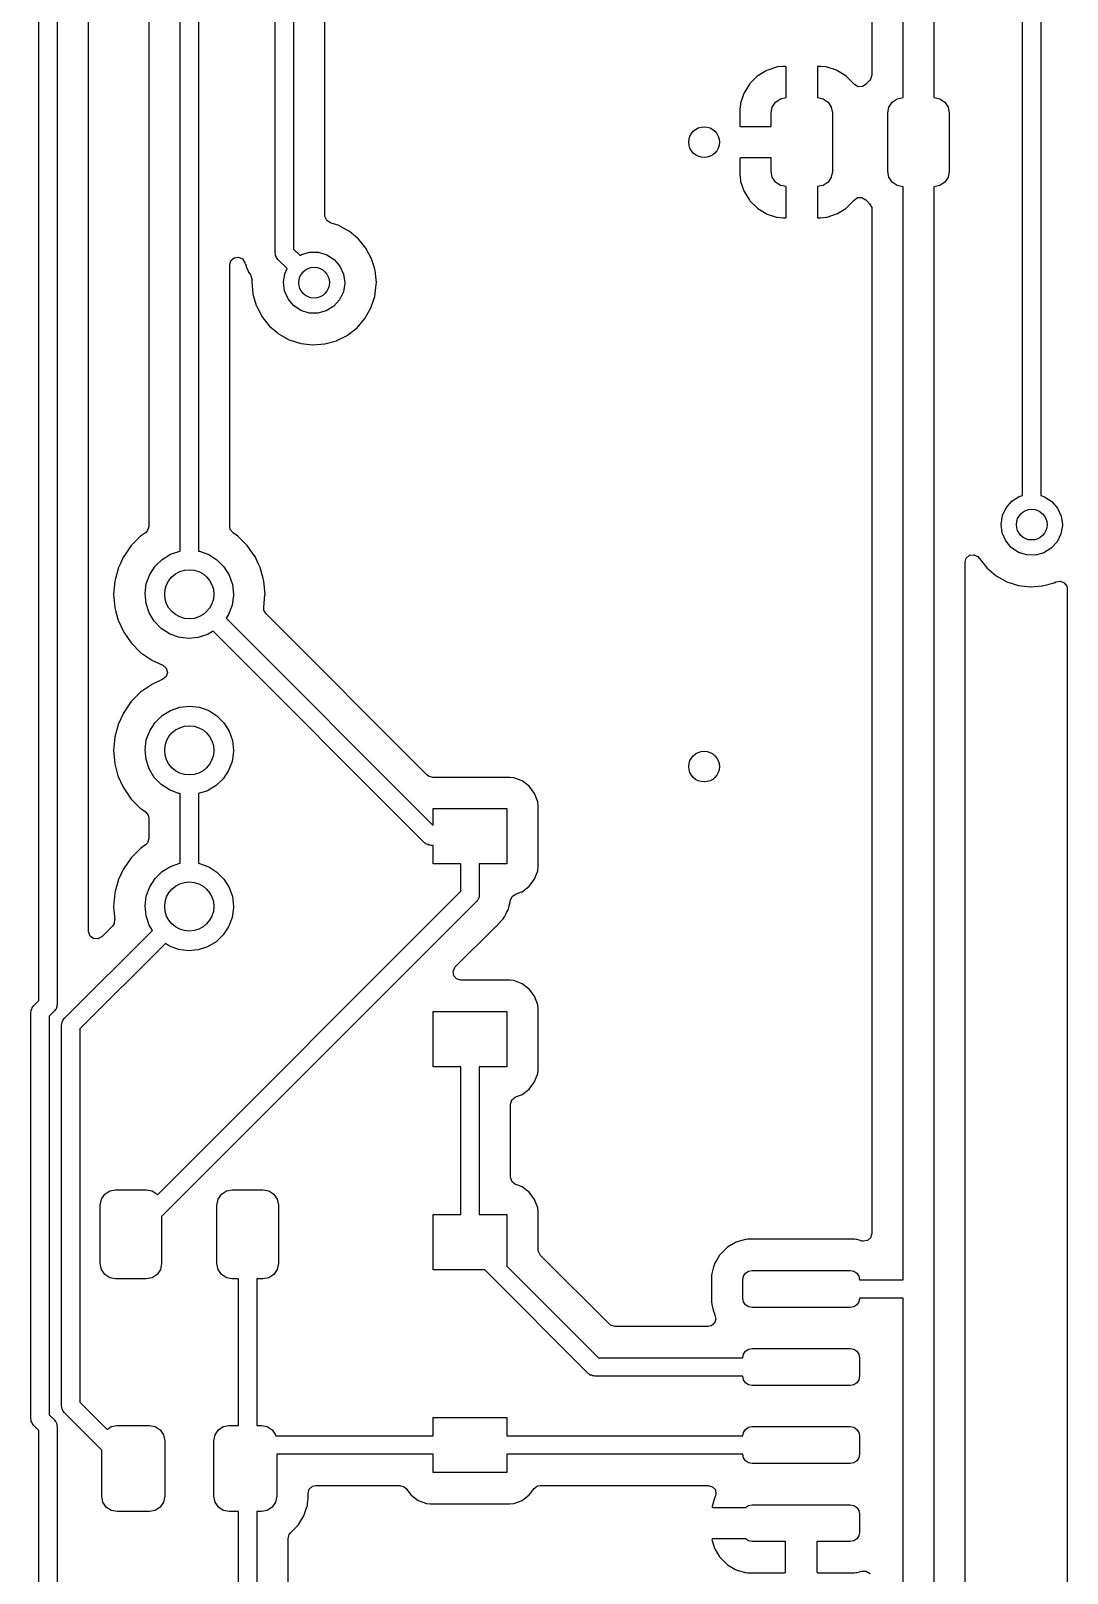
# Model space of a CAD drawing. Extents: x 41 to 172, y -227 to -42.
# Drawn here: x 90 to 106.88, y -154.09 to -129 of the extents above; entities that cross this region are included whole.
import ezdxf

# ---------------------------------------------------------------- set-up
doc = ezdxf.new("R2010")
doc.units = 0
doc.layers.add('BLACK', color=7, linetype='CONTINUOUS')

msp = doc.modelspace()

# ---------------------------------------------------------------- linework, layer by layer
at = {"layer": 'BLACK', "linetype": 'CONTINUOUS'}
for p, q in [((91.9245, -109.907), (91.9245, -137.062)), ((92.433, -137.462), (92.433, -109.87)), ((92.733, -109.932), (92.733, -137.463)), ((104.705, -119.632), (104.705, -130.085)), ((93.9824, -132.613), (93.9824, -121.641)), ((94.2824, -121.703), (94.2824, -132.551)), ((104.205, -130.085), (104.205, -122.578)), ((94.7909, -132.002), (94.7909, -125.452)), ((90.134, -144.776), (90.134, -125.69)), ((90.434, -125.698), (90.434, -144.839)), ((106.149, -136.561), (106.149, -125.538)), ((106.449, -125.476), (106.449, -136.561)), ((90.9425, -143.651), (90.9425, -126.059)), ((103.697, -127.139), (103.697, -129.719)), ((101.837, -129.733), (101.826, -129.742)), ((101.975, -129.648), (101.837, -129.733)), ((101.988, -129.642), (101.975, -129.648)), ((102.142, -129.59), (101.988, -129.642)), ((102.156, -129.587), (102.142, -129.59)), ((102.251, -129.577), (102.156, -129.587)), ((102.258, -129.577), (102.251, -129.577)), ((102.287, -129.577), (102.258, -129.577)), ((102.295, -129.579), (102.287, -129.577)), ((102.297, -129.58), (102.295, -129.579)), ((102.301, -129.595), (102.297, -129.58)), ((102.301, -130.086), (102.301, -129.595)), ((102.811, -129.583), (102.809, -129.591)), ((102.809, -129.591), (102.809, -130.086)), ((102.812, -129.581), (102.811, -129.583)), ((102.827, -129.577), (102.812, -129.581)), ((102.852, -129.577), (102.827, -129.577)), ((102.859, -129.577), (102.852, -129.577)), ((102.953, -129.587), (102.859, -129.577)), ((102.966, -129.59), (102.953, -129.587)), ((103.121, -129.641), (102.966, -129.59)), ((103.134, -129.647), (103.121, -129.641)), ((103.272, -129.732), (103.134, -129.647)), ((103.283, -129.741), (103.272, -129.732)), ((103.697, -129.719), (103.676, -129.787)), ((101.702, -129.868), (101.617, -130.006)), ((101.711, -129.857), (101.702, -129.868)), ((101.826, -129.742), (101.711, -129.857)), ((103.398, -129.856), (103.283, -129.741)), ((103.406, -129.866), (103.398, -129.856)), ((103.413, -129.874), (103.406, -129.866)), ((103.475, -129.91), (103.413, -129.874)), ((103.546, -129.907), (103.475, -129.91)), ((103.603, -129.866), (103.546, -129.907)), ((103.606, -129.862), (103.603, -129.866)), ((103.66, -129.808), (103.606, -129.862)), ((103.676, -129.787), (103.66, -129.808)), ((101.557, -130.187), (101.547, -130.281)), ((101.56, -130.174), (101.557, -130.187)), ((101.611, -130.019), (101.56, -130.174)), ((101.617, -130.006), (101.611, -130.019)), ((102.074, -130.239), (102.128, -130.158)), ((102.128, -130.158), (102.209, -130.104)), ((102.209, -130.104), (102.301, -130.086)), ((102.809, -130.086), (102.901, -130.104)), ((102.901, -130.104), (102.982, -130.158)), ((102.982, -130.158), (103.036, -130.239)), ((103.974, -130.239), (104.028, -130.158)), ((104.028, -130.158), (104.109, -130.104)), ((104.109, -130.104), (104.205, -130.085)), ((104.705, -130.085), (104.801, -130.104)), ((104.801, -130.104), (104.882, -130.158)), ((104.882, -130.158), (104.936, -130.239)), ((101.547, -130.281), (101.547, -130.288)), ((101.547, -130.288), (101.547, -130.538)), ((102.055, -130.335), (102.074, -130.239)), ((102.055, -130.556), (102.055, -130.335)), ((103.036, -130.239), (103.055, -130.335)), ((103.055, -130.335), (103.055, -131.285)), ((103.955, -130.335), (103.974, -130.239)), ((103.955, -131.285), (103.955, -130.335)), ((104.936, -130.239), (104.955, -130.335)), ((104.955, -130.335), (104.955, -131.285)), ((101.547, -130.538), (101.551, -130.553)), ((101.551, -130.553), (101.553, -130.554)), ((101.553, -130.554), (101.561, -130.556)), ((101.561, -130.556), (102.055, -130.556)), ((101.549, -131.07), (101.547, -131.078)), ((101.547, -131.078), (101.547, -131.332)), ((101.55, -131.068), (101.549, -131.07)), ((101.565, -131.064), (101.55, -131.068)), ((102.055, -131.064), (101.565, -131.064)), ((102.055, -131.285), (102.055, -131.064)), ((101.547, -131.332), (101.547, -131.339)), ((101.547, -131.339), (101.557, -131.434)), ((101.557, -131.434), (101.56, -131.448)), ((101.56, -131.448), (101.612, -131.602)), ((102.074, -131.381), (102.055, -131.285)), ((102.128, -131.462), (102.074, -131.381)), ((102.209, -131.516), (102.128, -131.462)), ((102.982, -131.462), (102.901, -131.516)), ((103.036, -131.381), (102.982, -131.462)), ((103.055, -131.285), (103.036, -131.381)), ((103.974, -131.381), (103.955, -131.285)), ((104.028, -131.462), (103.974, -131.381)), ((104.109, -131.516), (104.028, -131.462)), ((104.882, -131.462), (104.801, -131.516)), ((104.936, -131.381), (104.882, -131.462)), ((104.955, -131.285), (104.936, -131.381)), ((101.612, -131.602), (101.618, -131.615)), ((101.618, -131.615), (101.703, -131.753)), ((102.301, -131.534), (102.209, -131.516)), ((102.301, -132.029), (102.301, -131.534)), ((102.901, -131.516), (102.809, -131.534)), ((102.809, -131.534), (102.809, -132.025)), ((103.406, -131.754), (103.464, -131.713)), ((103.464, -131.713), (103.535, -131.71)), ((103.535, -131.71), (103.596, -131.746)), ((104.205, -131.535), (104.109, -131.516)), ((104.205, -149.319), (104.205, -131.535)), ((104.801, -131.516), (104.705, -131.535)), ((104.705, -131.535), (104.705, -156.755)), ((101.703, -131.753), (101.712, -131.764)), ((101.712, -131.764), (101.827, -131.879)), ((101.827, -131.879), (101.838, -131.888)), ((101.838, -131.888), (101.976, -131.973)), ((101.976, -131.973), (101.989, -131.979)), ((101.989, -131.979), (102.144, -132.03)), ((102.968, -132.03), (103.122, -131.978)), ((103.122, -131.978), (103.135, -131.972)), ((103.135, -131.972), (103.273, -131.887)), ((103.273, -131.887), (103.284, -131.878)), ((103.284, -131.878), (103.399, -131.763)), ((103.399, -131.763), (103.406, -131.754)), ((103.596, -131.746), (103.603, -131.753)), ((103.603, -131.753), (103.607, -131.759)), ((103.607, -131.759), (103.612, -131.765)), ((103.612, -131.765), (103.66, -131.812)), ((103.66, -131.812), (103.694, -131.875)), ((103.694, -131.875), (103.697, -131.901)), ((103.697, -131.901), (103.697, -148.568)), ((94.7919, -132.018), (94.7909, -132.002)), ((94.8205, -132.083), (94.7919, -132.018)), ((94.8796, -132.122), (94.8205, -132.083)), ((94.9082, -132.131), (94.8796, -132.122)), ((95.0077, -132.162), (94.9082, -132.131)), ((95.1817, -132.256), (95.0077, -132.162)), ((102.144, -132.03), (102.157, -132.033)), ((102.157, -132.033), (102.251, -132.043)), ((102.251, -132.043), (102.258, -132.043)), ((102.258, -132.043), (102.283, -132.043)), ((102.283, -132.043), (102.298, -132.039)), ((102.298, -132.039), (102.299, -132.037)), ((102.299, -132.037), (102.301, -132.029)), ((102.809, -132.025), (102.813, -132.04)), ((102.813, -132.04), (102.815, -132.041)), ((102.815, -132.041), (102.823, -132.043)), ((102.823, -132.043), (102.852, -132.043)), ((102.852, -132.043), (102.859, -132.043)), ((102.859, -132.043), (102.954, -132.033)), ((102.954, -132.033), (102.968, -132.03)), ((95.1864, -132.26), (95.1817, -132.256)), ((95.291, -132.346), (95.1864, -132.26)), ((95.1864, -132.26), (95.1864, -132.26)), ((95.3341, -132.382), (95.291, -132.346)), ((95.338, -132.387), (95.3341, -132.382)), ((95.3706, -132.427), (95.338, -132.387)), ((95.338, -132.387), (95.338, -132.387)), ((95.4591, -132.535), (95.3706, -132.427)), ((93.2415, -132.806), (93.2615, -132.738)), ((93.2615, -132.738), (93.3152, -132.691)), ((93.3152, -132.691), (93.3854, -132.681)), ((93.3854, -132.681), (93.45, -132.711)), ((93.45, -132.711), (93.4889, -132.774)), ((93.9875, -132.632), (93.9824, -132.613)), ((93.9875, -132.652), (93.9875, -132.632)), ((93.9974, -132.669), (93.9875, -132.652)), ((94.0025, -132.688), (93.9974, -132.669)), ((94.0165, -132.702), (94.0025, -132.688)), ((94.0263, -132.719), (94.0165, -132.702)), ((94.1751, -132.868), (94.0263, -132.719)), ((94.2824, -132.551), (94.3862, -132.655)), ((94.3862, -132.655), (94.4108, -132.64)), ((94.4108, -132.64), (94.5471, -132.601)), ((94.5471, -132.601), (94.6889, -132.601)), ((94.6889, -132.601), (94.8247, -132.642)), ((94.8247, -132.642), (94.9437, -132.719)), ((94.9437, -132.719), (95.0362, -132.827)), ((95.5519, -132.71), (95.4591, -132.535)), ((95.5756, -132.788), (95.5519, -132.71)), ((93.2415, -137.062), (93.2415, -132.806)), ((93.4889, -132.774), (93.4895, -132.778)), ((93.4895, -132.778), (93.4924, -132.786)), ((93.4924, -132.786), (93.4924, -132.786)), ((93.4924, -132.786), (93.5065, -132.821)), ((93.5065, -132.821), (93.5104, -132.833)), ((93.5104, -132.833), (93.5233, -132.877)), ((93.5233, -132.877), (93.5342, -132.895)), ((93.5342, -132.895), (93.5429, -132.913)), ((93.5429, -132.913), (93.5508, -132.933)), ((93.5508, -132.933), (93.5779, -132.971)), ((93.5779, -132.971), (93.5844, -132.98)), ((93.5844, -132.98), (93.5871, -132.985)), ((93.5871, -132.985), (93.6045, -133.054)), ((94.115, -133.09), (94.1368, -132.95)), ((94.1368, -132.95), (94.1751, -132.868)), ((95.0362, -132.827), (95.0949, -132.956)), ((95.0949, -132.956), (95.115, -133.096)), ((95.6024, -132.877), (95.5756, -132.788)), ((95.6091, -132.899), (95.6024, -132.877)), ((95.6284, -133.096), (95.6091, -132.899)), ((93.6024, -133.076), (93.6017, -133.082)), ((93.6017, -133.082), (93.6022, -133.088)), ((93.6022, -133.088), (93.6177, -133.272)), ((93.6038, -133.063), (93.6024, -133.076)), ((93.6024, -133.076), (93.6024, -133.076)), ((93.6045, -133.054), (93.6038, -133.063)), ((94.1334, -133.23), (94.115, -133.09)), ((94.1905, -133.36), (94.1334, -133.23)), ((95.0913, -133.248), (95.0295, -133.376)), ((95.1149, -133.108), (95.0913, -133.248)), ((95.115, -133.096), (95.1149, -133.108)), ((95.6032, -133.321), (95.628, -133.124)), ((95.628, -133.124), (95.6284, -133.096)), ((93.6177, -133.272), (93.6183, -133.279)), ((93.6183, -133.279), (93.62, -133.285)), ((93.62, -133.285), (93.6509, -133.393)), ((93.6509, -133.393), (93.6728, -133.469)), ((93.6728, -133.469), (93.6756, -133.475)), ((93.6756, -133.475), (93.7452, -133.61)), ((94.2817, -133.469), (94.1905, -133.36)), ((94.3997, -133.547), (94.2817, -133.469)), ((94.9344, -133.481), (94.8136, -133.555)), ((95.0295, -133.376), (94.9344, -133.481)), ((95.5408, -133.508), (95.6032, -133.321)), ((93.7452, -133.61), (93.7632, -133.645)), ((93.7632, -133.645), (93.886, -133.8)), ((94.5351, -133.59), (94.3997, -133.547)), ((94.6768, -133.592), (94.5351, -133.59)), ((94.8136, -133.555), (94.6768, -133.592)), ((95.3138, -133.83), (95.4431, -133.68)), ((95.4431, -133.68), (95.5408, -133.508)), ((93.886, -133.8), (93.8907, -133.804)), ((93.8907, -133.804), (93.8907, -133.804)), ((93.8907, -133.804), (94.0123, -133.907)), ((94.0123, -133.907), (94.0366, -133.928)), ((94.0366, -133.928), (94.2093, -134.025)), ((94.987, -134.038), (95.1525, -133.954)), ((95.1525, -133.954), (95.158, -133.952)), ((95.1525, -133.954), (95.1525, -133.954)), ((95.158, -133.952), (95.3138, -133.83)), ((94.2093, -134.025), (94.3974, -134.086)), ((94.3974, -134.086), (94.5938, -134.109)), ((94.5938, -134.109), (94.5999, -134.109)), ((94.5999, -134.109), (94.7848, -134.094)), ((94.5999, -134.109), (94.5999, -134.109)), ((94.7848, -134.094), (94.7848, -134.094)), ((94.7848, -134.094), (94.791, -134.094)), ((94.791, -134.094), (94.9815, -134.041)), ((94.9815, -134.041), (94.987, -134.038)), ((94.987, -134.038), (94.987, -134.038)), ((105.821, -136.887), (105.881, -136.758)), ((105.881, -136.758), (105.975, -136.652)), ((105.975, -136.652), (106.095, -136.577)), ((106.095, -136.577), (106.149, -136.561)), ((106.449, -136.561), (106.509, -136.579)), ((106.509, -136.579), (106.628, -136.656)), ((106.628, -136.656), (106.72, -136.764)), ((105.799, -137.027), (105.821, -136.887)), ((106.72, -136.764), (106.779, -136.893)), ((106.779, -136.893), (106.799, -137.033)), ((91.7903, -137.221), (91.6383, -137.373)), ((91.8708, -137.165), (91.7903, -137.221)), ((91.9045, -137.13), (91.8708, -137.165)), ((91.9245, -137.062), (91.9045, -137.13)), ((93.2509, -137.11), (93.2415, -137.062)), ((93.2952, -137.165), (93.2509, -137.11)), ((93.3757, -137.221), (93.2952, -137.165)), ((93.5277, -137.373), (93.3757, -137.221)), ((105.817, -137.167), (105.799, -137.027)), ((105.875, -137.297), (105.817, -137.167)), ((106.775, -137.185), (106.714, -137.313)), ((106.799, -137.045), (106.775, -137.185)), ((106.799, -137.033), (106.799, -137.045)), ((91.6383, -137.373), (91.515, -137.549)), ((92.1397, -137.599), (92.2764, -137.515)), ((92.2764, -137.515), (92.4284, -137.463)), ((92.4284, -137.463), (92.433, -137.462)), ((92.733, -137.463), (92.7474, -137.465)), ((92.7474, -137.465), (92.8986, -137.519)), ((93.651, -137.549), (93.5277, -137.373)), ((105.966, -137.406), (105.875, -137.297)), ((106.084, -137.484), (105.966, -137.406)), ((106.219, -137.527), (106.084, -137.484)), ((106.498, -137.492), (106.361, -137.529)), ((106.618, -137.418), (106.498, -137.492)), ((106.714, -137.313), (106.618, -137.418)), ((91.4228, -137.75), (91.3805, -137.907)), ((91.4242, -137.744), (91.4228, -137.75)), ((91.4228, -137.75), (91.4228, -137.75)), ((91.4609, -137.665), (91.4242, -137.744)), ((91.5127, -137.554), (91.4609, -137.665)), ((91.515, -137.549), (91.5127, -137.554)), ((91.5127, -137.554), (91.5127, -137.554)), ((91.9381, -137.846), (92.025, -137.711)), ((92.025, -137.711), (92.1397, -137.599)), ((92.8986, -137.519), (93.0342, -137.605)), ((93.0342, -137.605), (93.1473, -137.719)), ((93.1473, -137.719), (93.2323, -137.855)), ((93.6533, -137.554), (93.651, -137.549)), ((93.7051, -137.665), (93.6533, -137.554)), ((93.6533, -137.554), (93.6533, -137.554)), ((93.7418, -137.744), (93.7051, -137.665)), ((93.7432, -137.75), (93.7418, -137.744)), ((93.7855, -137.907), (93.7432, -137.75)), ((93.7432, -137.75), (93.7432, -137.75)), ((105.213, -137.646), (105.234, -137.578)), ((105.213, -156.389), (105.213, -137.646)), ((105.234, -137.578), (105.287, -137.532)), ((105.287, -137.532), (105.357, -137.522)), ((105.357, -137.522), (105.422, -137.551)), ((105.422, -137.551), (105.445, -137.577)), ((105.445, -137.577), (105.447, -137.582)), ((105.447, -137.582), (105.57, -137.737)), ((105.57, -137.737), (105.721, -137.865)), ((106.361, -137.529), (106.219, -137.527)), ((91.3685, -137.952), (91.3498, -138.166)), ((91.3805, -137.907), (91.3685, -137.952)), ((91.8631, -138.156), (91.8832, -137.997)), ((91.8832, -137.997), (91.9381, -137.846)), ((93.2323, -137.855), (93.2851, -138.006)), ((93.2851, -138.006), (93.303, -138.166)), ((93.7975, -137.952), (93.7855, -137.907)), ((93.8162, -138.166), (93.7975, -137.952)), ((105.721, -137.865), (105.893, -137.962)), ((105.893, -137.962), (106.081, -138.023)), ((106.475, -138.031), (106.665, -137.978)), ((106.665, -137.978), (106.694, -137.964)), ((106.694, -137.964), (106.764, -137.951)), ((106.764, -137.951), (106.829, -137.978)), ((106.829, -137.978), (106.87, -138.036)), ((91.3498, -138.166), (91.3685, -138.38)), ((91.8787, -138.316), (91.8631, -138.156)), ((93.3027, -138.186), (93.2804, -138.345)), ((93.303, -138.166), (93.3027, -138.186)), ((93.7975, -138.38), (93.8157, -138.171)), ((93.8157, -138.171), (93.8162, -138.166)), ((106.081, -138.023), (106.278, -138.046)), ((106.278, -138.046), (106.284, -138.046)), ((106.284, -138.046), (106.469, -138.031)), ((106.284, -138.046), (106.284, -138.046)), ((106.469, -138.031), (106.469, -138.031)), ((106.469, -138.031), (106.475, -138.031)), ((106.87, -138.036), (106.876, -138.076)), ((106.876, -138.076), (106.876, -156.389)), ((91.3685, -138.38), (91.37, -138.385)), ((91.37, -138.385), (91.37, -138.385)), ((91.37, -138.385), (91.3884, -138.454)), ((91.3884, -138.454), (91.4242, -138.588)), ((91.9294, -138.468), (91.8787, -138.316)), ((92.0126, -138.605), (91.9294, -138.468)), ((93.2234, -138.495), (93.1838, -138.555)), ((93.2804, -138.345), (93.2234, -138.495)), ((93.7982, -138.38), (93.7975, -138.38)), ((93.799, -138.423), (93.7982, -138.38)), ((93.8331, -138.485), (93.799, -138.423)), ((96.4569, -141.109), (93.8331, -138.485)), ((91.4242, -138.588), (91.515, -138.783)), ((92.1241, -138.721), (92.0126, -138.605)), ((92.2584, -138.809), (92.1241, -138.721)), ((92.972, -138.767), (92.8804, -138.822)), ((96.4149, -142.21), (92.972, -138.767)), ((93.1838, -138.555), (96.555, -141.926)), ((91.515, -138.783), (91.6383, -138.959)), ((91.6383, -138.959), (91.7903, -139.111)), ((92.4088, -138.865), (92.2584, -138.809)), ((92.5679, -138.886), (92.4088, -138.865)), ((92.7278, -138.871), (92.5679, -138.886)), ((92.8804, -138.822), (92.7278, -138.871)), ((91.7903, -139.111), (91.9664, -139.234)), ((91.9664, -139.234), (91.9714, -139.236)), ((91.9714, -139.236), (91.9714, -139.236)), ((91.9714, -139.236), (92.1548, -139.322)), ((92.1548, -139.322), (92.208, -139.369)), ((92.207, -139.505), (92.1548, -139.55)), ((92.2275, -139.437), (92.207, -139.505)), ((92.208, -139.369), (92.2275, -139.437)), ((91.7903, -139.761), (91.6383, -139.913)), ((91.9664, -139.638), (91.7903, -139.761)), ((91.9714, -139.636), (91.9664, -139.638)), ((92.1548, -139.55), (91.9714, -139.636)), ((91.9714, -139.636), (91.9714, -139.636)), ((91.6383, -139.913), (91.515, -140.089)), ((92.2764, -140.055), (92.4284, -140.003)), ((92.4284, -140.003), (92.588, -139.986)), ((92.588, -139.986), (92.7474, -140.005)), ((92.7474, -140.005), (92.8986, -140.059)), ((91.5104, -140.099), (91.4242, -140.284)), ((91.5127, -140.094), (91.5104, -140.099)), ((91.515, -140.089), (91.5127, -140.094)), ((91.5127, -140.094), (91.5127, -140.094)), ((91.9381, -140.386), (92.025, -140.251)), ((92.025, -140.251), (92.1397, -140.139)), ((92.1397, -140.139), (92.2764, -140.055)), ((92.8986, -140.059), (93.0342, -140.145)), ((93.0342, -140.145), (93.1473, -140.259)), ((93.1473, -140.259), (93.2323, -140.395)), ((91.3685, -140.492), (91.3498, -140.706)), ((91.3705, -140.484), (91.3685, -140.492)), ((91.4228, -140.29), (91.3705, -140.484)), ((91.4242, -140.284), (91.4228, -140.29)), ((91.4228, -140.29), (91.4228, -140.29)), ((91.8832, -140.537), (91.9381, -140.386)), ((93.2323, -140.395), (93.2851, -140.546)), ((91.3498, -140.706), (91.3685, -140.92)), ((91.8631, -140.696), (91.8832, -140.537)), ((91.8787, -140.856), (91.8631, -140.696)), ((93.3027, -140.726), (93.2804, -140.885)), ((93.2851, -140.546), (93.303, -140.706)), ((93.303, -140.706), (93.3027, -140.726)), ((91.3685, -140.92), (91.37, -140.925)), ((91.37, -140.925), (91.37, -140.925)), ((91.37, -140.925), (91.4217, -141.119)), ((91.9294, -141.008), (91.8787, -140.856)), ((92.0126, -141.145), (91.9294, -141.008)), ((93.2804, -140.885), (93.2234, -141.035)), ((91.4217, -141.119), (91.4242, -141.128)), ((91.4242, -141.128), (91.4265, -141.133)), ((91.4265, -141.133), (91.4265, -141.133)), ((91.4265, -141.133), (91.5023, -141.295)), ((92.1241, -141.261), (92.0126, -141.145)), ((92.2584, -141.349), (92.1241, -141.261)), ((93.1346, -141.169), (93.0183, -141.28)), ((93.2234, -141.035), (93.1346, -141.169)), ((96.4778, -141.125), (96.4569, -141.109)), ((96.5459, -141.145), (96.4778, -141.125)), ((97.8031, -141.145), (96.5459, -141.145)), ((97.8653, -141.152), (97.8031, -141.145)), ((98.0017, -141.203), (97.8653, -141.152)), ((98.1183, -141.291), (98.0017, -141.203)), ((91.5023, -141.295), (91.515, -141.323)), ((91.515, -141.323), (91.6383, -141.499)), ((91.6383, -141.499), (91.7903, -141.651)), ((92.4088, -141.405), (92.2584, -141.349)), ((92.433, -141.408), (92.4088, -141.405)), ((92.433, -142.542), (92.433, -141.408)), ((92.8804, -141.362), (92.733, -141.41)), ((92.733, -141.41), (92.733, -142.543)), ((93.0183, -141.28), (92.8804, -141.362)), ((98.2056, -141.407), (98.1183, -141.291)), ((98.2567, -141.544), (98.2056, -141.407)), ((91.7903, -141.651), (91.8091, -141.664)), ((91.8091, -141.664), (91.8708, -141.707)), ((91.8708, -141.707), (91.9151, -141.762)), ((91.9151, -141.762), (91.9245, -141.81)), ((96.555, -141.926), (96.555, -141.654)), ((96.555, -141.654), (97.755, -141.654)), ((97.755, -141.654), (97.755, -142.554)), ((98.2635, -141.606), (98.2567, -141.544)), ((98.2635, -142.602), (98.2635, -141.606)), ((91.9245, -141.81), (91.9245, -142.142)), ((91.8708, -142.245), (91.7903, -142.301)), ((91.9045, -142.21), (91.8708, -142.245)), ((91.9245, -142.142), (91.9045, -142.21)), ((96.432, -142.22), (96.4149, -142.21)), ((96.446, -142.234), (96.432, -142.22)), ((96.4651, -142.239), (96.446, -142.234)), ((96.4822, -142.249), (96.4651, -142.239)), ((96.5019, -142.249), (96.4822, -142.249)), ((96.521, -142.254), (96.5019, -142.249)), ((96.555, -142.254), (96.521, -142.254)), ((96.555, -142.554), (96.555, -142.254)), ((91.6383, -142.453), (91.515, -142.629)), ((91.7903, -142.301), (91.6383, -142.453)), ((91.5127, -142.634), (91.4271, -142.818)), ((91.515, -142.629), (91.5127, -142.634)), ((91.5127, -142.634), (91.5127, -142.634)), ((92.025, -142.791), (92.1397, -142.679)), ((92.1397, -142.679), (92.2764, -142.595)), ((92.2764, -142.595), (92.4284, -142.543)), ((92.4284, -142.543), (92.433, -142.542)), ((92.733, -142.543), (92.7474, -142.545)), ((92.7474, -142.545), (92.8986, -142.599)), ((92.8986, -142.599), (93.0342, -142.685)), ((93.0342, -142.685), (93.1473, -142.799)), ((97.005, -142.554), (96.555, -142.554)), ((97.005, -142.996), (97.005, -142.554)), ((97.755, -142.554), (97.305, -142.554)), ((97.305, -142.554), (97.305, -143.058)), ((98.2056, -142.801), (98.2567, -142.664)), ((98.2567, -142.664), (98.2635, -142.602)), ((91.3685, -143.032), (91.3498, -143.246)), ((91.3784, -142.995), (91.3685, -143.032)), ((91.4228, -142.83), (91.3784, -142.995)), ((91.4242, -142.824), (91.4228, -142.83)), ((91.4228, -142.83), (91.4228, -142.83)), ((91.4271, -142.818), (91.4242, -142.824)), ((91.8832, -143.077), (91.9381, -142.926)), ((91.9381, -142.926), (92.025, -142.791)), ((92.0649, -147.936), (97.005, -142.996)), ((93.1473, -142.799), (93.2323, -142.935)), ((93.2323, -142.935), (93.2851, -143.086)), ((97.8924, -143.046), (97.9933, -143.008)), ((97.9933, -143.008), (98.0017, -143.005)), ((97.9933, -143.008), (97.9933, -143.008)), ((98.0017, -143.005), (98.1183, -142.917)), ((98.1183, -142.917), (98.2056, -142.801)), ((91.3498, -143.246), (91.3503, -143.251)), ((91.3503, -143.251), (91.3685, -143.46)), ((91.8631, -143.236), (91.8832, -143.077)), ((91.8787, -143.396), (91.8631, -143.236)), ((97.2611, -143.164), (92.133, -148.292)), ((93.3027, -143.266), (93.2804, -143.425)), ((93.2851, -143.086), (93.303, -143.246)), ((93.303, -143.246), (93.3027, -143.266)), ((97.2709, -143.147), (97.2611, -143.164)), ((97.2849, -143.133), (97.2709, -143.147)), ((97.29, -143.114), (97.2849, -143.133)), ((97.2999, -143.097), (97.29, -143.114)), ((97.305, -143.058), (97.2999, -143.077)), ((97.2999, -143.077), (97.2999, -143.097)), ((97.7721, -143.302), (97.7775, -143.282)), ((97.7775, -143.282), (97.7839, -143.263)), ((97.7839, -143.263), (97.7924, -143.243)), ((97.7924, -143.243), (97.7972, -143.213)), ((97.7972, -143.213), (97.7996, -143.198)), ((97.7996, -143.198), (97.802, -143.186)), ((97.802, -143.186), (97.8062, -143.169)), ((97.8062, -143.169), (97.8135, -143.141)), ((97.8135, -143.141), (97.8144, -143.141)), ((97.8144, -143.141), (97.8401, -143.083)), ((97.8401, -143.083), (97.8924, -143.046)), ((91.36, -143.524), (91.3329, -143.565)), ((91.3672, -143.46), (91.36, -143.524)), ((91.3685, -143.46), (91.3672, -143.46)), ((91.9294, -143.548), (91.8787, -143.396)), ((93.2804, -143.425), (93.2234, -143.575)), ((97.5781, -143.569), (97.6266, -143.518)), ((97.6266, -143.518), (97.6294, -143.515)), ((97.6294, -143.515), (97.6499, -143.494)), ((97.6499, -143.494), (97.6526, -143.491)), ((97.6526, -143.491), (97.6603, -143.482)), ((97.6603, -143.482), (97.6831, -143.458)), ((97.6831, -143.458), (97.692, -143.448)), ((97.692, -143.448), (97.7023, -143.429)), ((97.7023, -143.429), (97.7132, -143.413)), ((97.7132, -143.413), (97.7214, -143.402)), ((97.7214, -143.402), (97.7263, -143.396)), ((97.7214, -143.402), (97.7214, -143.402)), ((97.7263, -143.396), (97.7447, -143.353)), ((97.7447, -143.353), (97.7499, -143.343)), ((97.7499, -143.343), (97.7721, -143.302)), ((90.5465, -145.07), (91.982, -143.635)), ((90.9428, -143.66), (90.9425, -143.651)), ((90.9676, -143.727), (90.9428, -143.66)), ((91.0244, -143.769), (90.9676, -143.727)), ((91.0953, -143.774), (91.0244, -143.769)), ((91.1576, -143.74), (91.0953, -143.774)), ((91.3329, -143.565), (91.1576, -143.74)), ((91.982, -143.635), (91.9294, -143.548)), ((93.1346, -143.709), (93.0183, -143.82)), ((93.2234, -143.575), (93.1346, -143.709)), ((96.9139, -144.23), (97.5626, -143.582)), ((97.5626, -143.582), (97.5714, -143.574)), ((97.5714, -143.574), (97.5781, -143.569)), ((97.5714, -143.574), (97.5714, -143.574)), ((92.1944, -143.847), (90.8026, -145.239)), ((92.2584, -143.889), (92.1944, -143.847)), ((92.4088, -143.945), (92.2584, -143.889)), ((92.5679, -143.966), (92.4088, -143.945)), ((92.7278, -143.951), (92.5679, -143.966)), ((92.8804, -143.902), (92.7278, -143.951)), ((93.0183, -143.82), (92.8804, -143.902)), ((96.8782, -144.302), (96.9077, -144.237)), ((96.9077, -144.237), (96.9139, -144.23)), ((96.8883, -144.372), (96.8782, -144.302)), ((96.9348, -144.425), (96.8883, -144.372)), ((97.0029, -144.445), (96.9348, -144.425)), ((97.8031, -144.445), (97.0029, -144.445)), ((97.8653, -144.452), (97.8031, -144.445)), ((98.0017, -144.503), (97.8653, -144.452)), ((98.1183, -144.591), (98.0017, -144.503)), ((90.047, -144.863), (90.134, -144.776)), ((98.2056, -144.707), (98.1183, -144.591)), ((98.2567, -144.844), (98.2056, -144.707)), ((90.0031, -144.969), (90.0082, -144.95)), ((90.0031, -151.579), (90.0031, -144.969)), ((90.0082, -144.931), (90.0181, -144.914)), ((90.0082, -144.95), (90.0082, -144.931)), ((90.0181, -144.914), (90.0232, -144.894)), ((90.0232, -144.894), (90.0371, -144.881)), ((90.0371, -144.881), (90.047, -144.863)), ((90.39, -144.945), (90.3031, -145.032)), ((90.3031, -145.032), (90.3031, -151.517)), ((90.3999, -144.928), (90.39, -144.945)), ((90.4139, -144.914), (90.3999, -144.928)), ((90.419, -144.895), (90.4139, -144.914)), ((90.4289, -144.877), (90.419, -144.895)), ((90.434, -144.839), (90.4289, -144.858)), ((90.4289, -144.858), (90.4289, -144.877)), ((96.555, -145.854), (96.555, -144.954)), ((96.555, -144.954), (97.755, -144.954)), ((97.755, -144.954), (97.755, -145.854)), ((98.2635, -144.906), (98.2567, -144.844)), ((98.2635, -145.902), (98.2635, -144.906)), ((90.5026, -145.176), (90.5077, -145.157)), ((90.5026, -151.372), (90.5026, -145.176)), ((90.5077, -145.138), (90.5176, -145.12)), ((90.5077, -145.157), (90.5077, -145.138)), ((90.5176, -145.12), (90.5227, -145.101)), ((90.5227, -145.101), (90.5367, -145.087)), ((90.5367, -145.087), (90.5465, -145.07)), ((90.8026, -145.239), (90.8026, -151.31)), ((97.005, -145.854), (96.555, -145.854)), ((97.005, -148.258), (97.005, -145.854)), ((97.755, -145.854), (97.305, -145.854)), ((97.305, -145.854), (97.305, -148.258)), ((98.2056, -146.101), (98.2567, -145.964)), ((98.2567, -145.964), (98.2635, -145.902)), ((98.0017, -146.305), (98.1183, -146.217)), ((98.1183, -146.217), (98.2056, -146.101)), ((97.8135, -146.462), (97.8335, -146.394)), ((97.8135, -147.65), (97.8135, -146.462)), ((97.8335, -146.394), (97.8872, -146.348)), ((97.8872, -146.348), (97.8953, -146.345)), ((97.8953, -146.345), (97.9933, -146.308)), ((97.9933, -146.308), (98.0017, -146.305)), ((97.8138, -147.658), (97.8135, -147.65)), ((97.8385, -147.725), (97.8138, -147.658)), ((97.8953, -147.767), (97.8385, -147.725)), ((97.9347, -147.782), (97.8953, -147.767)), ((98.0017, -147.807), (97.9347, -147.782)), ((91.133, -148.105), (91.152, -148.009)), ((91.152, -148.009), (91.2062, -147.928)), ((91.2062, -147.928), (91.2873, -147.874)), ((91.2873, -147.874), (91.383, -147.855)), ((91.383, -147.855), (91.883, -147.855)), ((91.883, -147.855), (91.9787, -147.874)), ((91.9787, -147.874), (92.0598, -147.928)), ((92.0598, -147.928), (92.0649, -147.936)), ((93.033, -148.105), (93.052, -148.009)), ((93.052, -148.009), (93.1062, -147.928)), ((93.1062, -147.928), (93.1873, -147.874)), ((93.1873, -147.874), (93.283, -147.855)), ((93.283, -147.855), (93.783, -147.855)), ((93.783, -147.855), (93.8787, -147.874)), ((93.8787, -147.874), (93.9598, -147.928)), ((93.9598, -147.928), (94.014, -148.009)), ((94.014, -148.009), (94.033, -148.105)), ((98.1183, -147.895), (98.0017, -147.807)), ((98.2056, -148.011), (98.1183, -147.895)), ((98.2567, -148.148), (98.2056, -148.011)), ((91.133, -149.055), (91.133, -148.105)), ((92.133, -148.292), (92.133, -149.055)), ((93.033, -149.055), (93.033, -148.105)), ((94.033, -148.105), (94.033, -149.055)), ((96.555, -149.158), (96.555, -148.258)), ((96.555, -148.258), (97.005, -148.258)), ((97.305, -148.258), (97.755, -148.258)), ((97.755, -148.258), (97.755, -149.096)), ((98.2635, -148.21), (98.2567, -148.148)), ((98.2635, -148.833), (98.2635, -148.21)), ((101.338, -148.795), (101.221, -148.912)), ((101.345, -148.791), (101.338, -148.795)), ((101.475, -148.714), (101.345, -148.791)), ((101.345, -148.791), (101.345, -148.791)), ((101.481, -148.71), (101.475, -148.714)), ((101.475, -148.714), (101.475, -148.714)), ((101.489, -148.708), (101.481, -148.71)), ((101.577, -148.682), (101.489, -148.708)), ((101.489, -148.708), (101.489, -148.708)), ((101.641, -148.663), (101.577, -148.682)), ((101.648, -148.663), (101.641, -148.663)), ((101.676, -148.661), (101.648, -148.663)), ((101.648, -148.663), (101.648, -148.663)), ((101.678, -148.66), (101.676, -148.661)), ((101.676, -148.661), (101.676, -148.661)), ((103.412, -148.66), (101.678, -148.66)), ((103.414, -148.661), (103.412, -148.66)), ((103.442, -148.663), (103.414, -148.661)), ((103.414, -148.661), (103.414, -148.661)), ((103.449, -148.663), (103.442, -148.663)), ((103.442, -148.663), (103.442, -148.663)), ((103.513, -148.682), (103.449, -148.663)), ((103.535, -148.689), (103.513, -148.682)), ((103.553, -148.692), (103.535, -148.689)), ((103.623, -148.682), (103.553, -148.692)), ((103.676, -148.636), (103.623, -148.682)), ((103.697, -148.568), (103.676, -148.636)), ((91.152, -149.151), (91.133, -149.055)), ((92.133, -149.055), (92.114, -149.151)), ((93.052, -149.151), (93.033, -149.055)), ((94.033, -149.055), (94.014, -149.151)), ((98.2664, -148.86), (98.2635, -148.833)), ((98.3004, -148.922), (98.2664, -148.86)), ((99.4219, -150.044), (98.3004, -148.922)), ((101.136, -149.055), (101.134, -149.063)), ((101.181, -148.979), (101.136, -149.055)), ((101.217, -148.919), (101.181, -148.979)), ((101.221, -148.912), (101.217, -148.919)), ((101.217, -148.919), (101.217, -148.919)), ((91.2062, -149.232), (91.152, -149.151)), ((91.2873, -149.286), (91.2062, -149.232)), ((91.383, -149.305), (91.2873, -149.286)), ((91.883, -149.305), (91.383, -149.305)), ((91.9787, -149.286), (91.883, -149.305)), ((92.0598, -149.232), (91.9787, -149.286)), ((92.114, -149.151), (92.0598, -149.232)), ((93.1062, -149.232), (93.052, -149.151)), ((93.1873, -149.286), (93.1062, -149.232)), ((93.283, -149.305), (93.1873, -149.286)), ((93.383, -149.305), (93.283, -149.305)), ((93.383, -151.69), (93.383, -149.305)), ((93.783, -149.305), (93.683, -149.305)), ((93.683, -149.305), (93.683, -151.69)), ((93.8787, -149.286), (93.783, -149.305)), ((93.9598, -149.232), (93.8787, -149.286)), ((94.014, -149.151), (93.9598, -149.232)), ((97.3929, -149.158), (96.555, -149.158)), ((99.0799, -150.845), (97.3929, -149.158)), ((97.755, -149.096), (99.2481, -150.589)), ((101.089, -149.215), (101.087, -149.252)), ((101.087, -149.252), (101.087, -149.686)), ((101.12, -149.109), (101.089, -149.215)), ((101.134, -149.063), (101.12, -149.109)), ((101.134, -149.063), (101.134, -149.063)), ((101.595, -149.319), (101.606, -149.262)), ((101.606, -149.262), (101.639, -149.213)), ((101.639, -149.213), (101.688, -149.18)), ((101.688, -149.18), (101.745, -149.169)), ((101.745, -149.169), (103.345, -149.169)), ((103.345, -149.169), (103.402, -149.18)), ((103.402, -149.18), (103.451, -149.213)), ((103.451, -149.213), (103.484, -149.262)), ((103.484, -149.262), (103.495, -149.319)), ((101.595, -149.619), (101.595, -149.319)), ((103.495, -149.319), (104.205, -149.319)), ((101.087, -149.686), (101.087, -149.688)), ((101.087, -149.688), (101.087, -149.688)), ((101.087, -149.688), (101.088, -149.71)), ((101.088, -149.71), (101.089, -149.723)), ((101.089, -149.723), (101.115, -149.813)), ((101.606, -149.676), (101.595, -149.619)), ((101.639, -149.725), (101.606, -149.676)), ((101.688, -149.758), (101.639, -149.725)), ((101.745, -149.769), (101.688, -149.758)), ((103.345, -149.769), (101.745, -149.769)), ((103.402, -149.758), (103.345, -149.769)), ((103.451, -149.725), (103.402, -149.758)), ((103.484, -149.676), (103.451, -149.725)), ((103.495, -149.619), (103.484, -149.676)), ((104.205, -149.619), (103.495, -149.619)), ((104.205, -156.755), (104.205, -149.619)), ((99.4428, -150.06), (99.4219, -150.044)), ((99.5109, -150.081), (99.4428, -150.06)), ((101.135, -150.027), (101.08, -150.071)), ((101.115, -149.813), (101.133, -149.872)), ((101.133, -149.872), (101.136, -149.883)), ((101.158, -149.959), (101.135, -150.027)), ((101.136, -149.883), (101.14, -149.89)), ((101.14, -149.89), (101.141, -149.891)), ((101.141, -149.891), (101.143, -149.897)), ((101.143, -149.897), (101.142, -149.897)), ((101.142, -149.897), (101.158, -149.959)), ((101.032, -150.081), (99.5109, -150.081)), ((101.08, -150.071), (101.032, -150.081)), ((101.595, -150.589), (101.606, -150.532)), ((101.606, -150.532), (101.639, -150.483)), ((101.639, -150.483), (101.688, -150.45)), ((101.688, -150.45), (101.745, -150.439)), ((101.745, -150.439), (103.345, -150.439)), ((103.345, -150.439), (103.402, -150.45)), ((103.402, -150.45), (103.451, -150.483)), ((103.451, -150.483), (103.484, -150.532)), ((103.484, -150.532), (103.495, -150.589)), ((99.2481, -150.589), (101.595, -150.589)), ((103.495, -150.589), (103.495, -150.889)), ((99.097, -150.855), (99.0799, -150.845)), ((99.111, -150.869), (99.097, -150.855)), ((99.1301, -150.874), (99.111, -150.869)), ((99.1472, -150.884), (99.1301, -150.874)), ((99.1669, -150.884), (99.1472, -150.884)), ((99.186, -150.889), (99.1669, -150.884)), ((101.595, -150.889), (99.186, -150.889)), ((101.606, -150.946), (101.595, -150.889)), ((101.639, -150.995), (101.606, -150.946)), ((101.688, -151.028), (101.639, -150.995)), ((101.745, -151.039), (101.688, -151.028)), ((103.345, -151.039), (101.745, -151.039)), ((103.402, -151.028), (103.345, -151.039)), ((103.451, -150.995), (103.402, -151.028)), ((103.484, -150.946), (103.451, -150.995)), ((103.495, -150.889), (103.484, -150.946)), ((90.8026, -151.31), (91.246, -151.753)), ((90.3031, -151.517), (90.3862, -151.6)), ((90.5077, -151.391), (90.5026, -151.372)), ((90.5077, -151.411), (90.5077, -151.391)), ((90.5176, -151.428), (90.5077, -151.411)), ((90.5227, -151.447), (90.5176, -151.428)), ((90.5367, -151.461), (90.5227, -151.447)), ((90.5465, -151.478), (90.5367, -151.461)), ((91.158, -152.09), (90.5465, -151.478)), ((96.555, -151.858), (96.555, -151.558)), ((96.555, -151.558), (97.755, -151.558)), ((97.755, -151.558), (97.755, -151.858)), ((90.0082, -151.598), (90.0031, -151.579)), ((90.0082, -151.618), (90.0082, -151.598)), ((90.0181, -151.635), (90.0082, -151.618)), ((90.0232, -151.654), (90.0181, -151.635)), ((90.0371, -151.668), (90.0232, -151.654)), ((90.047, -151.685), (90.0371, -151.668)), ((90.134, -151.772), (90.047, -151.685)), ((90.134, -154.559), (90.134, -151.772)), ((90.3862, -151.6), (90.3862, -151.6)), ((90.3862, -151.6), (90.3862, -151.6)), ((90.3862, -151.6), (90.39, -151.604)), ((90.39, -151.604), (90.3999, -151.621)), ((90.3999, -151.621), (90.4139, -151.635)), ((90.4139, -151.635), (90.419, -151.654)), ((90.419, -151.654), (90.4289, -151.671)), ((90.4289, -151.671), (90.4289, -151.691)), ((90.4289, -151.691), (90.434, -151.71)), ((90.434, -151.71), (90.434, -154.497)), ((91.246, -151.753), (91.3123, -151.709)), ((91.3123, -151.709), (91.408, -151.69)), ((91.408, -151.69), (91.933, -151.69)), ((91.933, -151.69), (92.0287, -151.709)), ((92.0287, -151.709), (92.1098, -151.763)), ((92.1098, -151.763), (92.164, -151.844)), ((93.002, -151.844), (93.0562, -151.763)), ((93.0562, -151.763), (93.1373, -151.709)), ((93.1373, -151.709), (93.233, -151.69)), ((93.233, -151.69), (93.383, -151.69)), ((93.683, -151.69), (93.758, -151.69)), ((93.758, -151.69), (93.8537, -151.709)), ((93.8537, -151.709), (93.9348, -151.763)), ((93.9348, -151.763), (93.989, -151.844)), ((101.595, -151.858), (101.606, -151.802)), ((101.606, -151.802), (101.639, -151.753)), ((101.639, -151.753), (101.688, -151.72)), ((101.688, -151.72), (101.745, -151.709)), ((101.745, -151.709), (103.345, -151.709)), ((103.345, -151.709), (103.402, -151.72)), ((103.402, -151.72), (103.451, -151.753)), ((103.451, -151.753), (103.484, -151.802)), ((103.484, -151.802), (103.495, -151.859)), ((92.164, -151.844), (92.183, -151.94)), ((92.183, -151.94), (92.183, -152.84)), ((92.983, -151.94), (93.002, -151.844)), ((92.983, -152.84), (92.983, -151.94)), ((93.989, -151.844), (93.9917, -151.858)), ((93.9917, -151.858), (96.555, -151.858)), ((97.755, -151.858), (101.595, -151.858)), ((103.495, -151.859), (103.495, -152.159)), ((91.158, -152.84), (91.158, -152.09)), ((96.555, -152.158), (94.008, -152.158)), ((94.008, -152.158), (94.008, -152.84)), ((96.555, -152.458), (96.555, -152.158)), ((101.595, -152.158), (97.755, -152.158)), ((97.755, -152.158), (97.755, -152.458)), ((101.595, -152.159), (101.595, -152.158)), ((101.606, -152.216), (101.595, -152.159)), ((101.639, -152.265), (101.606, -152.216)), ((101.688, -152.298), (101.639, -152.265)), ((101.745, -152.309), (101.688, -152.298)), ((103.345, -152.309), (101.745, -152.309)), ((103.402, -152.298), (103.345, -152.309)), ((103.451, -152.265), (103.402, -152.298)), ((103.484, -152.216), (103.451, -152.265)), ((103.495, -152.159), (103.484, -152.216)), ((97.755, -152.458), (96.555, -152.458)), ((94.5165, -152.792), (94.5365, -152.724)), ((94.5165, -152.89), (94.5165, -152.792)), ((94.5365, -152.724), (94.5902, -152.678)), ((94.5902, -152.678), (94.6425, -152.666)), ((94.6425, -152.666), (96.0127, -152.666)), ((96.0127, -152.666), (96.0808, -152.687)), ((96.0808, -152.687), (96.1136, -152.717)), ((96.1136, -152.717), (96.1917, -152.821)), ((96.1917, -152.821), (96.3083, -152.909)), ((98.0017, -152.909), (98.1183, -152.821)), ((98.1183, -152.821), (98.1964, -152.717)), ((98.1964, -152.717), (98.2533, -152.674)), ((98.2533, -152.674), (98.2973, -152.666)), ((98.2973, -152.666), (101.033, -152.666)), ((101.033, -152.666), (101.101, -152.687)), ((101.101, -152.687), (101.148, -152.74)), ((101.158, -152.81), (101.143, -152.851)), ((101.148, -152.74), (101.158, -152.81)), ((91.177, -152.936), (91.158, -152.84)), ((91.2312, -153.017), (91.177, -152.936)), ((91.3123, -153.071), (91.2312, -153.017)), ((91.408, -153.09), (91.3123, -153.071)), ((92.0287, -153.071), (91.933, -153.09)), ((92.1098, -153.017), (92.0287, -153.071)), ((92.164, -152.936), (92.1098, -153.017)), ((92.183, -152.84), (92.164, -152.936)), ((93.002, -152.936), (92.983, -152.84)), ((93.0562, -153.017), (93.002, -152.936)), ((93.1373, -153.071), (93.0562, -153.017)), ((93.233, -153.09), (93.1373, -153.071)), ((93.8537, -153.071), (93.758, -153.09)), ((93.9348, -153.017), (93.8537, -153.071)), ((93.989, -152.936), (93.9348, -153.017)), ((94.008, -152.84), (93.989, -152.936)), ((94.4501, -153.163), (94.4936, -153.032)), ((94.4936, -153.032), (94.5036, -153.001)), ((94.5036, -153.001), (94.5058, -152.995)), ((94.5036, -153.001), (94.5036, -153.001)), ((94.5058, -152.995), (94.5084, -152.97)), ((94.5084, -152.97), (94.5143, -152.912)), ((94.5143, -152.912), (94.5165, -152.89)), ((96.3083, -152.909), (96.4447, -152.96)), ((96.4447, -152.96), (96.5069, -152.966)), ((96.5069, -152.966), (97.8031, -152.966)), ((97.8031, -152.966), (97.8653, -152.96)), ((97.8653, -152.96), (98.0017, -152.909)), ((101.134, -152.873), (101.095, -153.008)), ((101.095, -153.008), (101.095, -153.022)), ((101.095, -153.022), (101.102, -153.025)), ((101.102, -153.025), (101.638, -153.025)), ((101.14, -152.859), (101.134, -152.873)), ((101.142, -152.857), (101.14, -152.859)), ((101.143, -152.852), (101.142, -152.857)), ((101.143, -152.851), (101.144, -152.852)), ((101.144, -152.852), (101.143, -152.852)), ((101.638, -153.025), (101.639, -153.023)), ((101.639, -153.023), (101.688, -152.99)), ((101.688, -152.99), (101.745, -152.979)), ((101.745, -152.979), (103.345, -152.979)), ((103.345, -152.979), (103.402, -152.99)), ((103.402, -152.99), (103.451, -153.023)), ((103.451, -153.023), (103.484, -153.072)), ((103.484, -153.072), (103.495, -153.129)), ((91.933, -153.09), (91.408, -153.09)), ((93.383, -153.09), (93.233, -153.09)), ((93.383, -155.246), (93.383, -153.09)), ((93.758, -153.09), (93.683, -153.09)), ((93.683, -153.09), (93.683, -155.246)), ((94.2323, -153.438), (94.3521, -153.318)), ((94.3521, -153.318), (94.3573, -153.313)), ((94.3573, -153.313), (94.4501, -153.163)), ((103.495, -153.129), (103.495, -153.429)), ((94.1915, -153.531), (94.2115, -153.463)), ((94.1915, -154.805), (94.1915, -153.531)), ((94.2115, -153.463), (94.2329, -153.439)), ((94.2329, -153.439), (94.2323, -153.438)), ((101.095, -153.537), (101.093, -153.545)), ((101.093, -153.545), (101.134, -153.685)), ((101.108, -153.533), (101.095, -153.537)), ((101.638, -153.533), (101.108, -153.533)), ((101.639, -153.535), (101.638, -153.533)), ((101.688, -153.568), (101.639, -153.535)), ((101.745, -153.579), (101.688, -153.568)), ((103.402, -153.568), (103.345, -153.579)), ((103.451, -153.535), (103.402, -153.568)), ((103.484, -153.486), (103.451, -153.535)), ((103.495, -153.429), (103.484, -153.486)), ((101.134, -153.685), (101.14, -153.699)), ((101.14, -153.699), (101.217, -153.829)), ((102.291, -153.579), (101.745, -153.579)), ((102.291, -154.073), (102.291, -153.579)), ((103.345, -153.579), (102.799, -153.579)), ((102.799, -153.579), (102.799, -154.069)), ((101.217, -153.829), (101.227, -153.841)), ((101.227, -153.841), (101.333, -153.947)), ((101.333, -153.947), (101.345, -153.957)), ((101.345, -153.957), (101.475, -154.034)), ((101.475, -154.034), (101.489, -154.04)), ((101.489, -154.04), (101.635, -154.082)), ((102.289, -154.081), (102.291, -154.073)), ((102.799, -154.069), (102.803, -154.084)), ((103.455, -154.082), (103.535, -154.059)), ((103.535, -154.059), (103.606, -154.059)), ((103.606, -154.059), (103.666, -154.098)), ((101.635, -154.082), (101.648, -154.085)), ((101.648, -154.085), (101.676, -154.087)), ((101.676, -154.087), (101.681, -154.087)), ((101.681, -154.087), (102.273, -154.087)), ((102.273, -154.087), (102.288, -154.083)), ((102.288, -154.083), (102.289, -154.081)), ((102.803, -154.084), (102.805, -154.085)), ((102.805, -154.085), (102.813, -154.087)), ((102.813, -154.087), (103.409, -154.087)), ((103.409, -154.087), (103.414, -154.087)), ((103.414, -154.087), (103.442, -154.085)), ((103.442, -154.085), (103.455, -154.082))]:
    msp.add_line(p, q, dxfattribs=at)
at = {"layer": 'BLACK'}
for centre, radius in [((100.965, -130.81), 0.25), ((94.615, -133.096), 0.25), ((106.299, -137.033), 0.25), ((92.583, -138.166), 0.4), ((92.583, -140.706), 0.4), ((100.965, -140.97), 0.25), ((92.583, -143.246), 0.4)]:
    msp.add_circle(centre, radius, dxfattribs=at)

doc.saveas('drawing.dxf')
